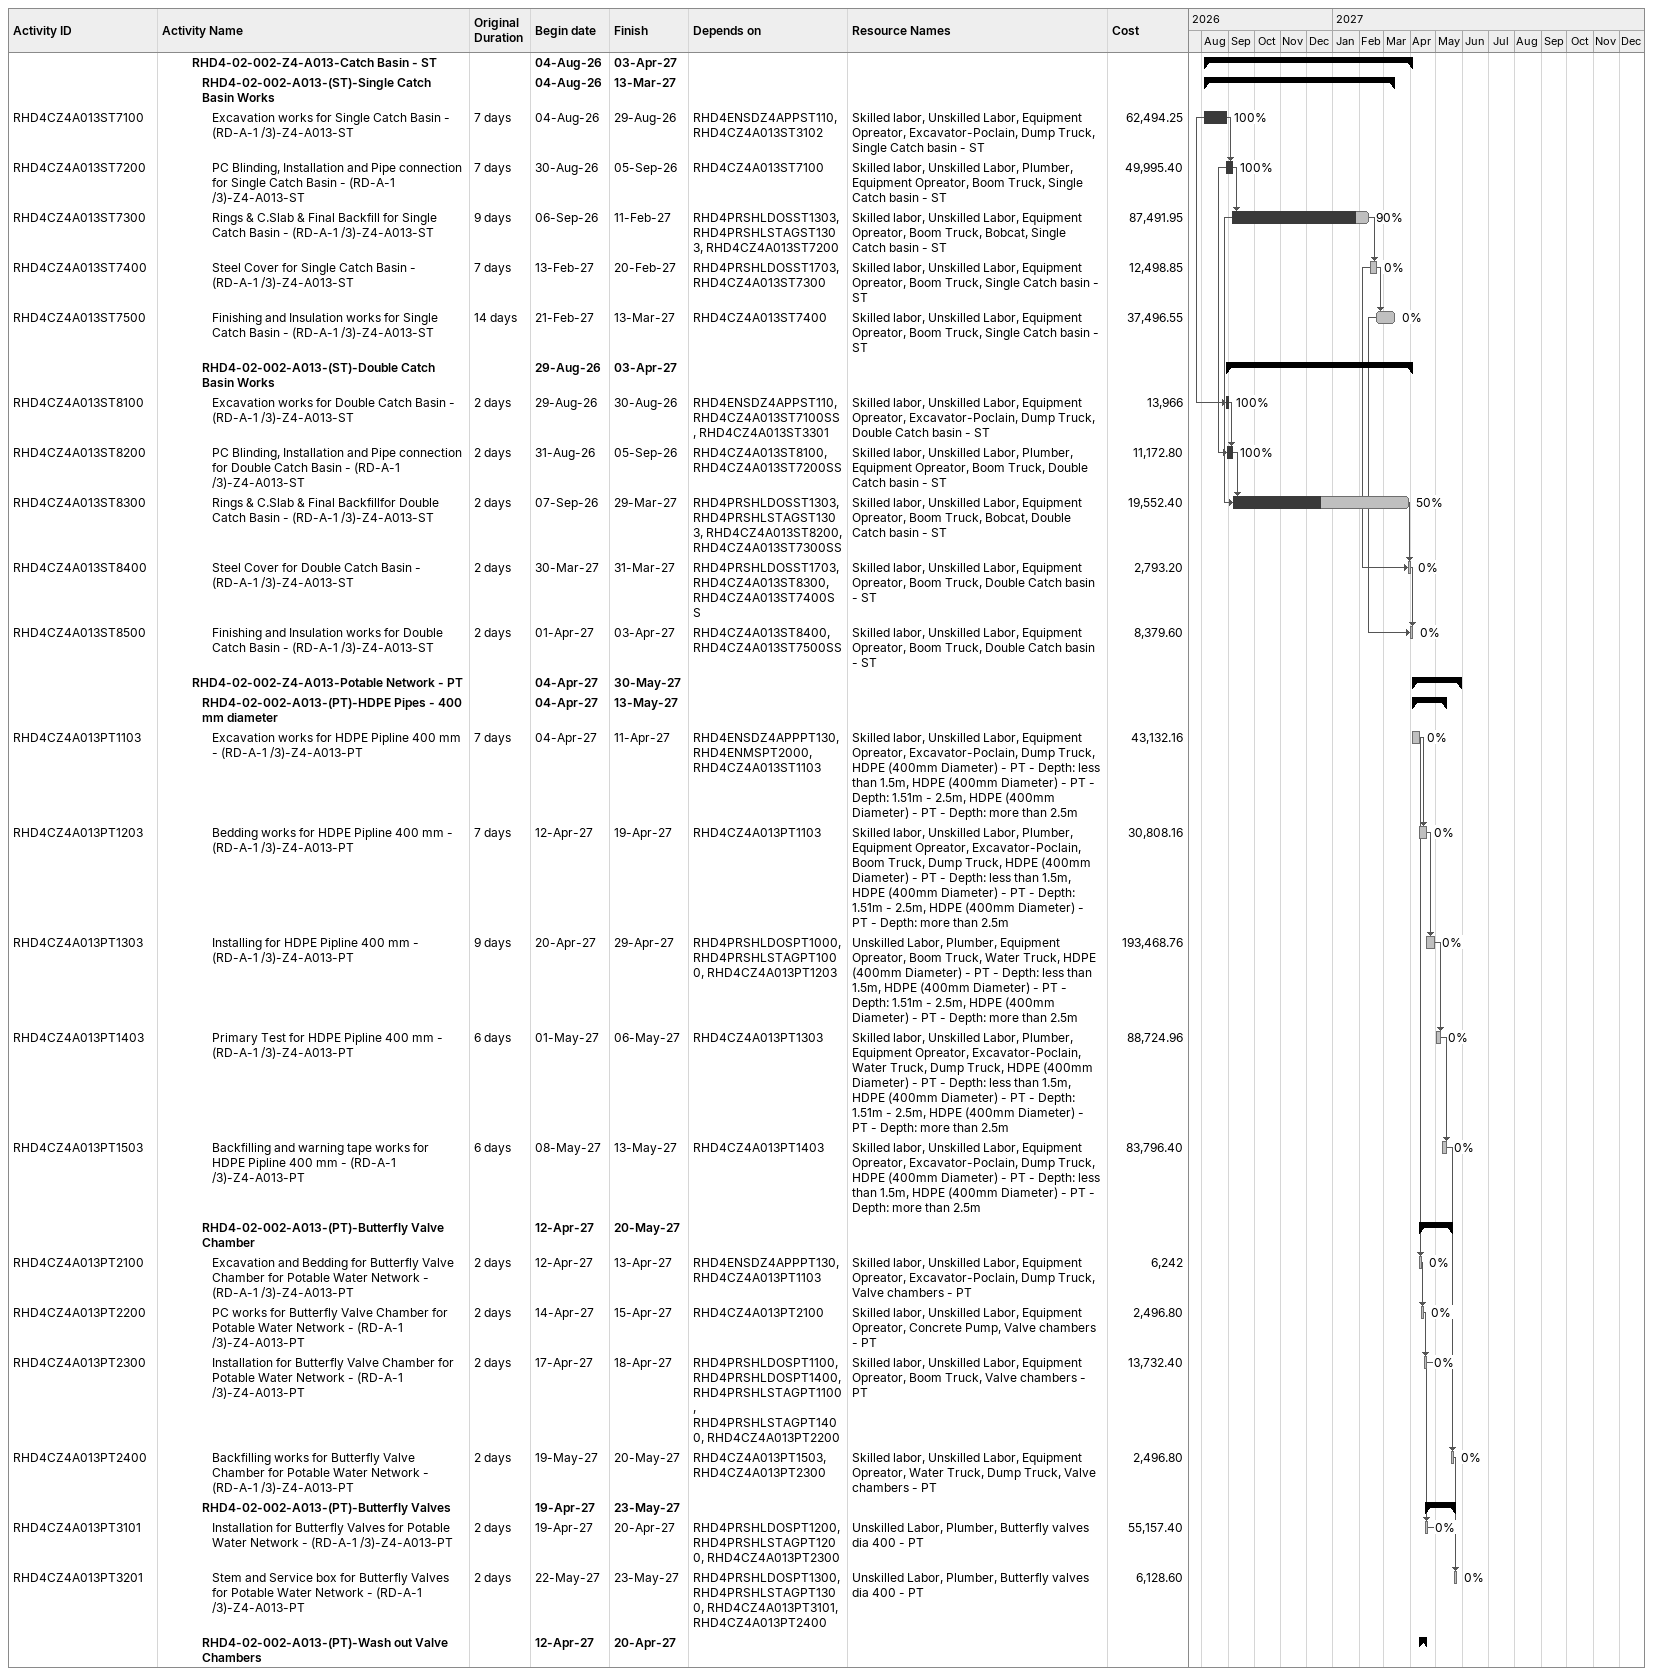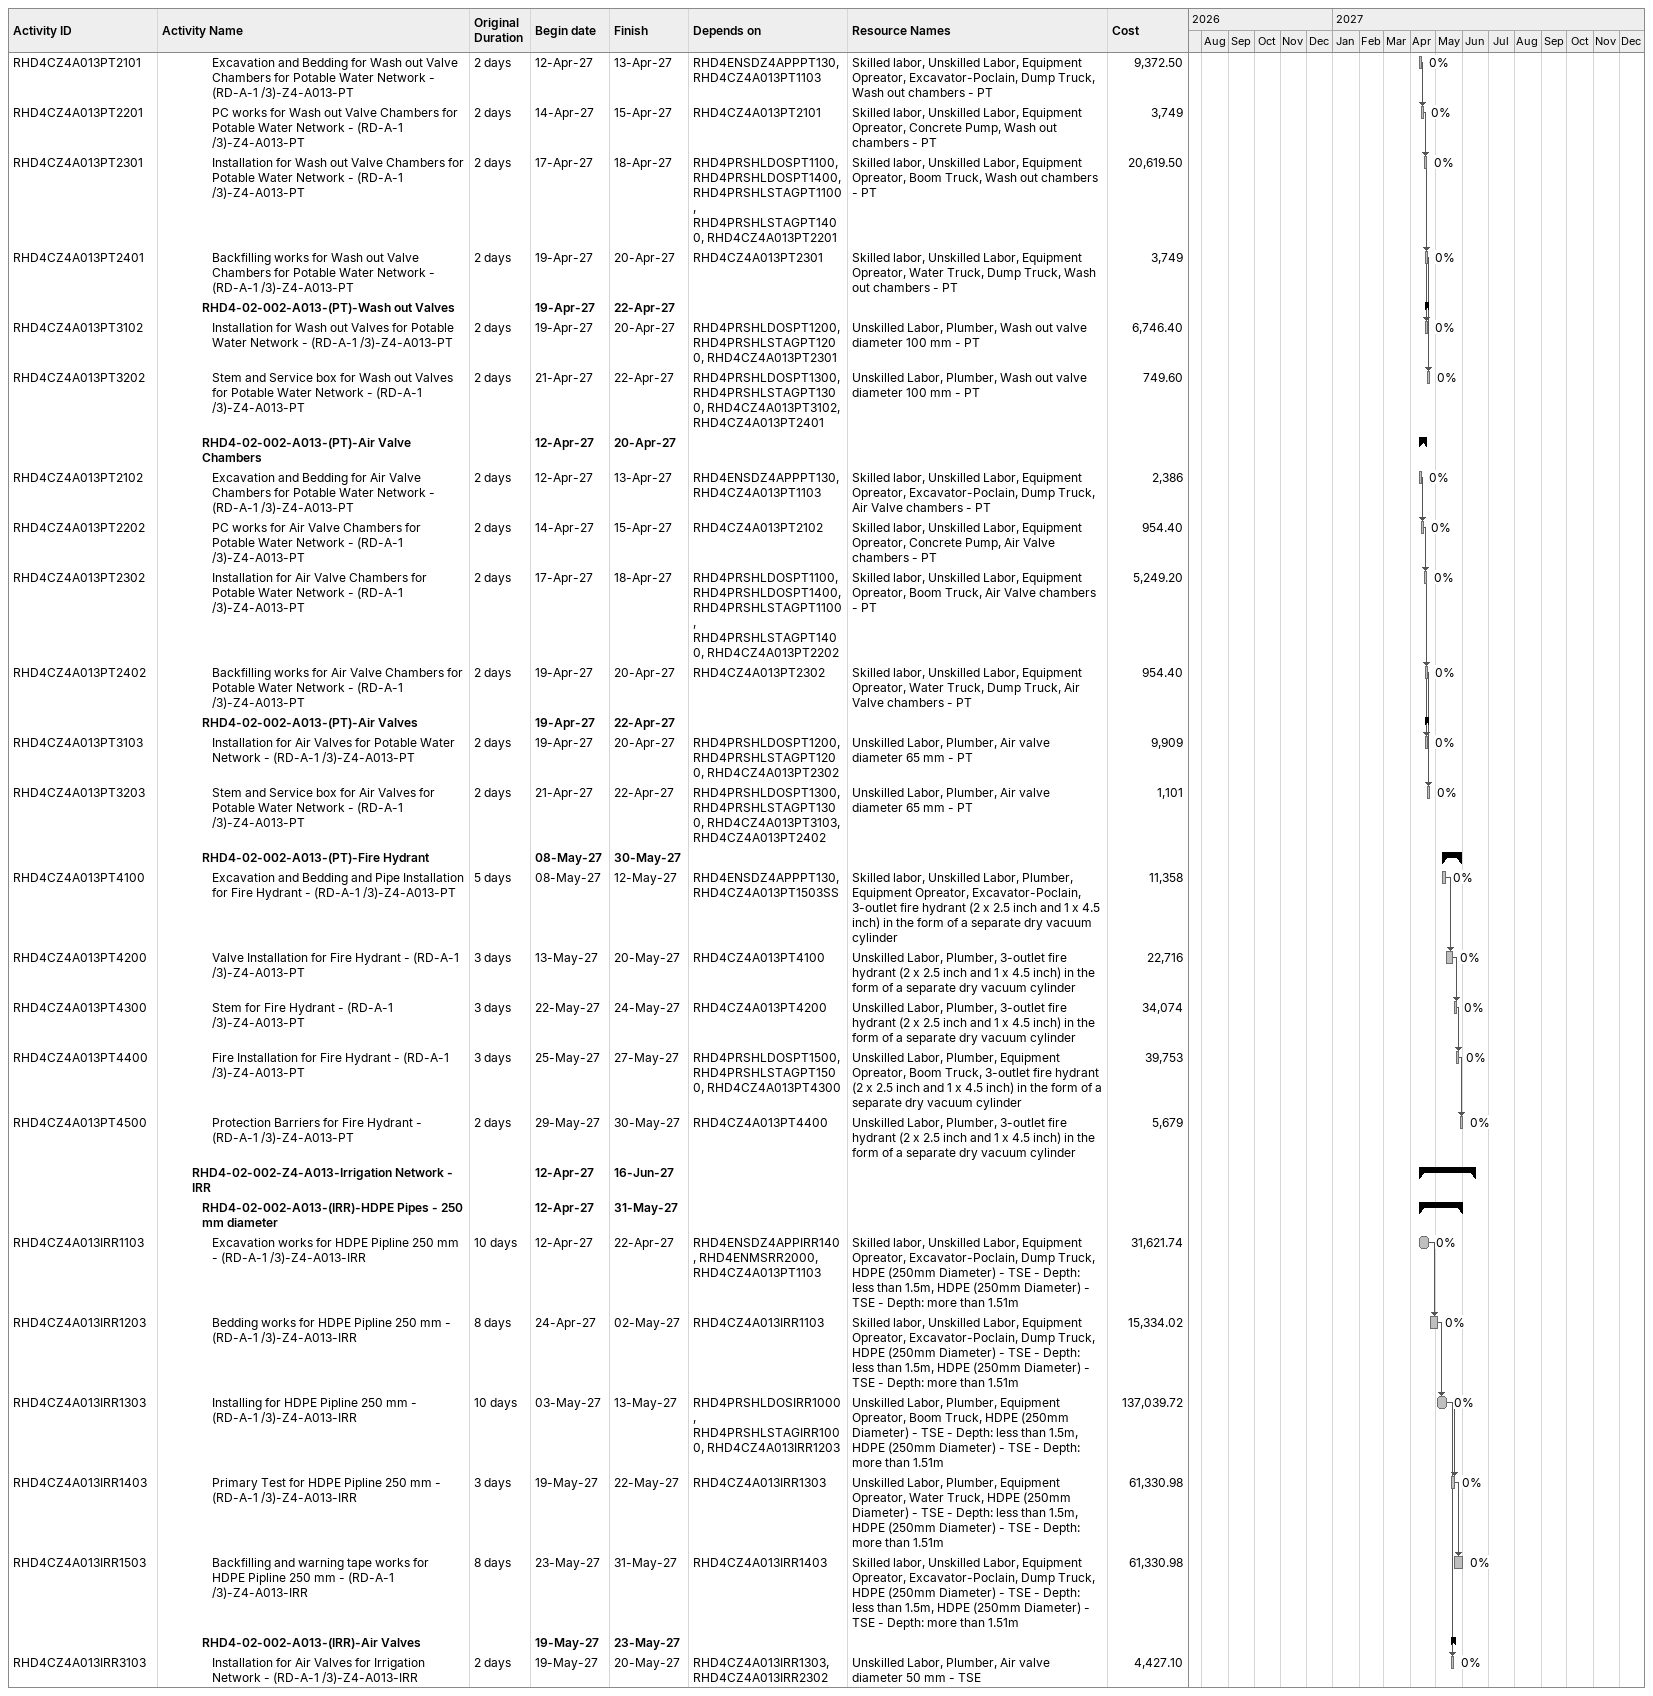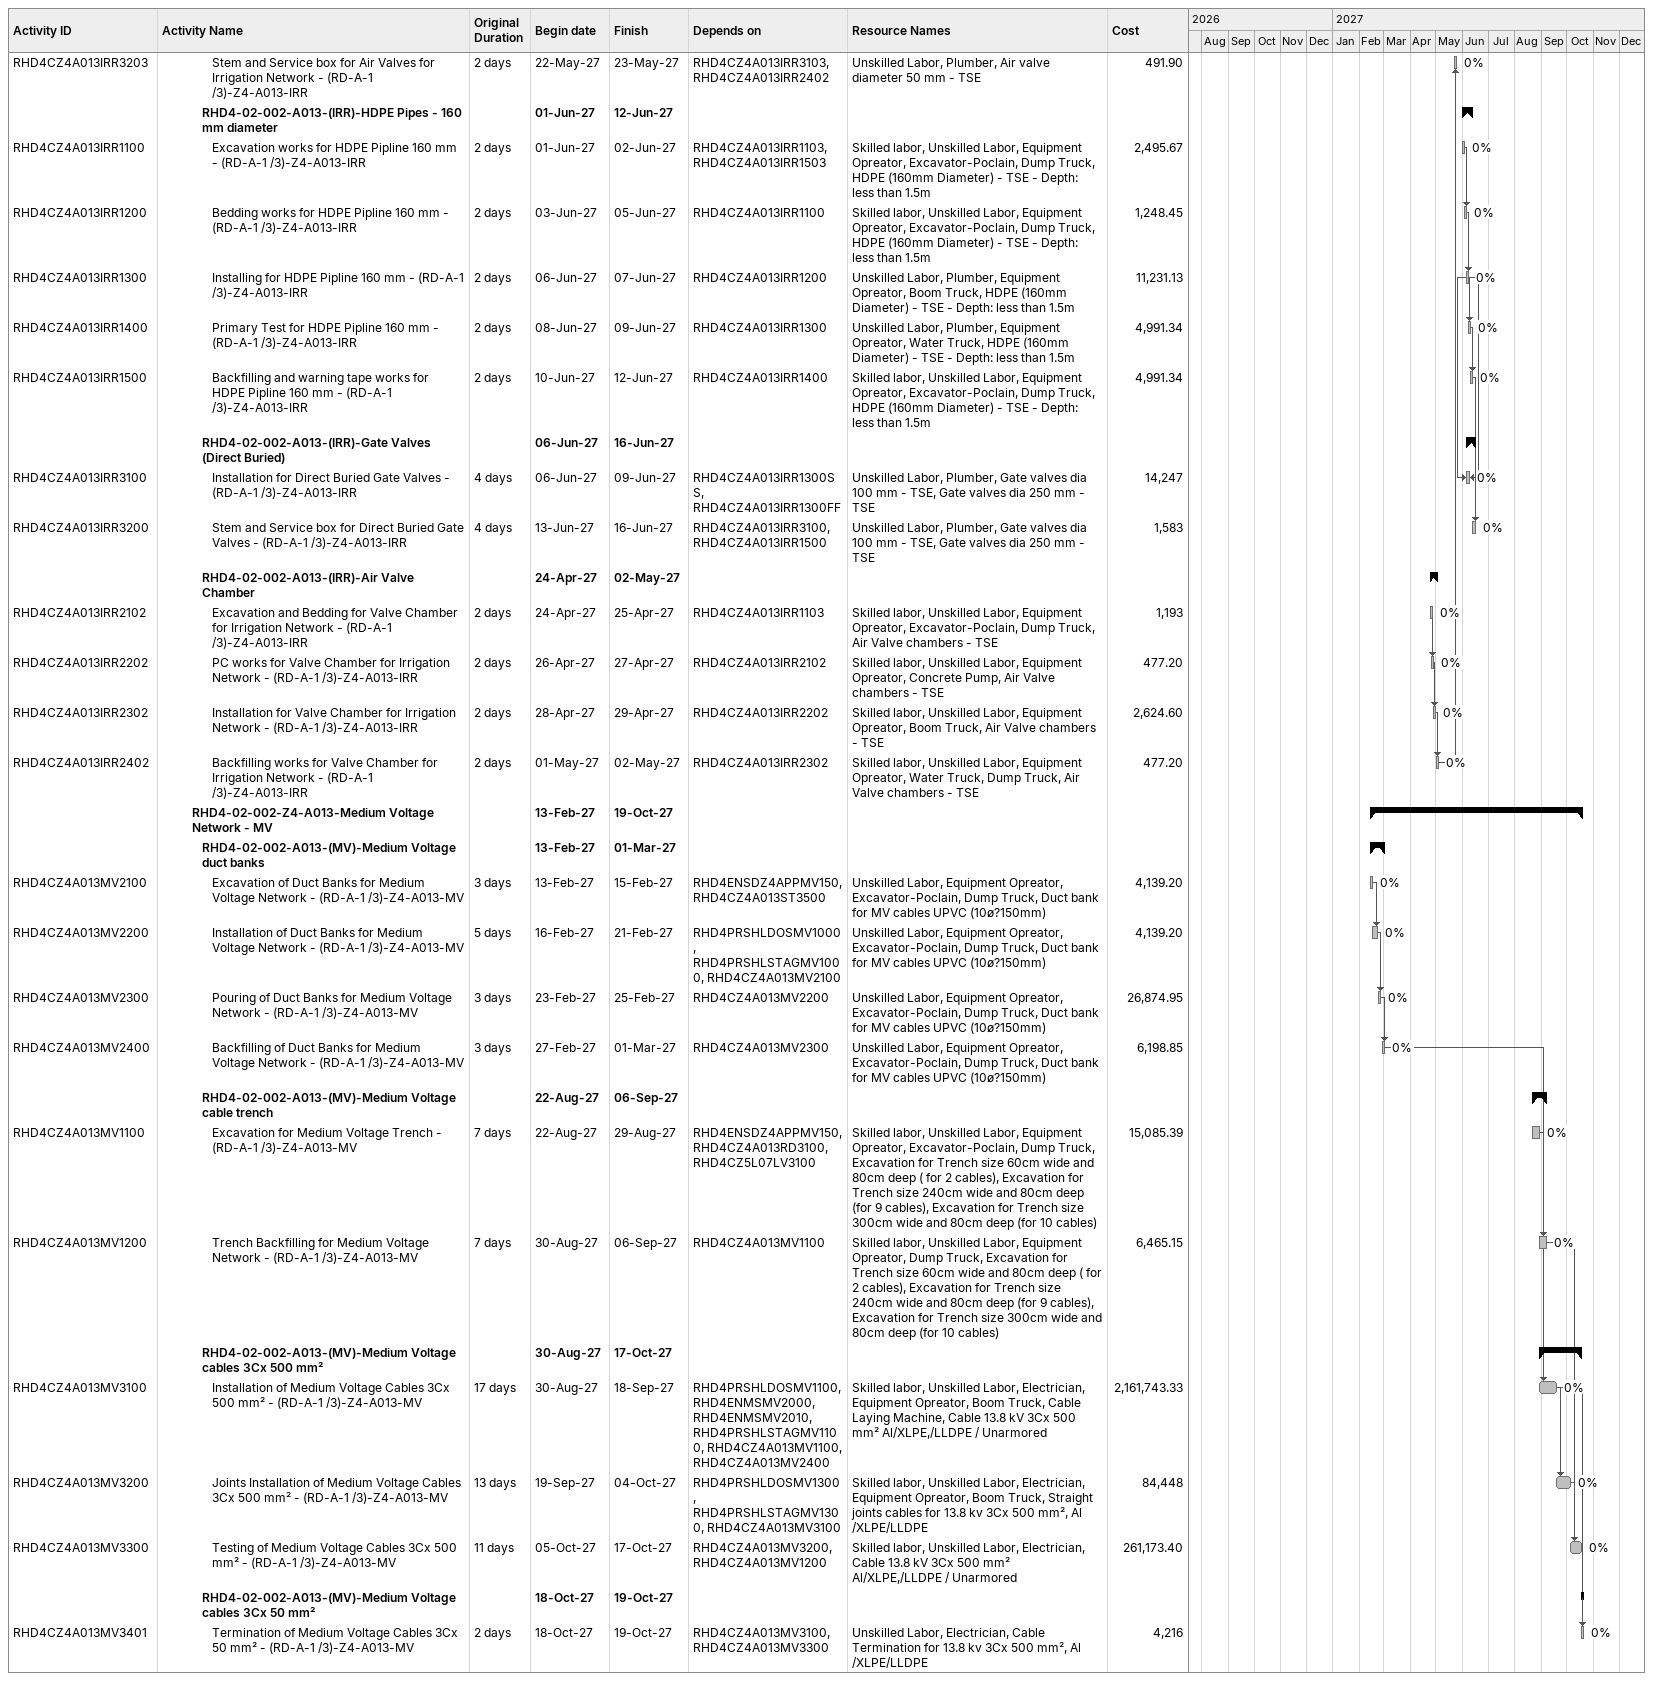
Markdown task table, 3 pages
| ID | Level | Task | Original duration | Start | Finish | Predecessors | Resources | % complete | Cost |
|---|---|---|---|---|---|---|---|---|---|
|  | 4 | **RHD4-02-002-Z4-A013-Catch Basin - ST** |  | 2026-08-04 | 2027-04-03 |  |  |  |  |
|  | 5 | **RHD4-02-002-A013-(ST)-Single Catch Basin Works** |  | 2026-08-04 | 2027-03-13 |  |  |  |  |
| RHD4CZ4A013ST7100 | 6 | Excavation works for Single Catch Basin - (RD-A-1 /3)-Z4-A013-ST | 7d | 2026-08-04 | 2026-08-29 | RHD4ENSDZ4APPST110, RHD4CZ4A013ST3102 | Skilled labor, Unskilled Labor, Equipment Opreator, Excavator-Poclain, Dump Truck, Single Catch basin - ST | 100 | 62494.25 |
| RHD4CZ4A013ST7200 | 6 | PC Blinding, Installation and Pipe connection for Single Catch Basin - (RD-A-1 /3)-Z4-A013-ST | 7d | 2026-08-30 | 2026-09-05 | RHD4CZ4A013ST7100 | Skilled labor, Unskilled Labor, Plumber, Equipment Opreator, Boom Truck, Single Catch basin - ST | 100 | 49995.40 |
| RHD4CZ4A013ST7300 | 6 | Rings & C.Slab & Final Backfill for Single Catch Basin - (RD-A-1 /3)-Z4-A013-ST | 9d | 2026-09-06 | 2027-02-11 | RHD4PRSHLDOSST1303, RHD4PRSHLSTAGST1303, RHD4CZ4A013ST7200 | Skilled labor, Unskilled Labor, Equipment Opreator, Boom Truck, Bobcat, Single Catch basin - ST | 90 | 87491.95 |
| RHD4CZ4A013ST7400 | 6 | Steel Cover for Single Catch Basin - (RD-A-1 /3)-Z4-A013-ST | 7d | 2027-02-13 | 2027-02-20 | RHD4PRSHLDOSST1703, RHD4CZ4A013ST7300 | Skilled labor, Unskilled Labor, Equipment Opreator, Boom Truck, Single Catch basin - ST | 0 | 12498.85 |
| RHD4CZ4A013ST7500 | 6 | Finishing and Insulation works for Single Catch Basin - (RD-A-1 /3)-Z4-A013-ST | 14d | 2027-02-21 | 2027-03-13 | RHD4CZ4A013ST7400 | Skilled labor, Unskilled Labor, Equipment Opreator, Boom Truck, Single Catch basin - ST | 0 | 37496.55 |
|  | 5 | **RHD4-02-002-A013-(ST)-Double Catch Basin Works** |  | 2026-08-29 | 2027-04-03 |  |  |  |  |
| RHD4CZ4A013ST8100 | 6 | Excavation works for Double Catch Basin - (RD-A-1 /3)-Z4-A013-ST | 2d | 2026-08-29 | 2026-08-30 | RHD4ENSDZ4APPST110, RHD4CZ4A013ST7100SS, RHD4CZ4A013ST3301 | Skilled labor, Unskilled Labor, Equipment Opreator, Excavator-Poclain, Dump Truck, Double Catch basin - ST | 100 | 13966 |
| RHD4CZ4A013ST8200 | 6 | PC Blinding, Installation and Pipe connection for Double Catch Basin - (RD-A-1 /3)-Z4-A013-ST | 2d | 2026-08-31 | 2026-09-05 | RHD4CZ4A013ST8100, RHD4CZ4A013ST7200SS | Skilled labor, Unskilled Labor, Plumber, Equipment Opreator, Boom Truck, Double Catch basin - ST | 100 | 11172.80 |
| RHD4CZ4A013ST8300 | 6 | Rings & C.Slab & Final Backfillfor Double Catch Basin - (RD-A-1 /3)-Z4-A013-ST | 2d | 2026-09-07 | 2027-03-29 | RHD4PRSHLDOSST1303, RHD4PRSHLSTAGST1303, RHD4CZ4A013ST8200, RHD4CZ4A013ST7300SS | Skilled labor, Unskilled Labor, Equipment Opreator, Boom Truck, Bobcat, Double Catch basin - ST | 50 | 19552.40 |
| RHD4CZ4A013ST8400 | 6 | Steel Cover for Double Catch Basin - (RD-A-1 /3)-Z4-A013-ST | 2d | 2027-03-30 | 2027-03-31 | RHD4PRSHLDOSST1703, RHD4CZ4A013ST8300, RHD4CZ4A013ST7400SS | Skilled labor, Unskilled Labor, Equipment Opreator, Boom Truck, Double Catch basin - ST | 0 | 2793.20 |
| RHD4CZ4A013ST8500 | 6 | Finishing and Insulation works for Double Catch Basin - (RD-A-1 /3)-Z4-A013-ST | 2d | 2027-04-01 | 2027-04-03 | RHD4CZ4A013ST8400, RHD4CZ4A013ST7500SS | Skilled labor, Unskilled Labor, Equipment Opreator, Boom Truck, Double Catch basin - ST | 0 | 8379.60 |
|  | 4 | **RHD4-02-002-Z4-A013-Potable Network - PT** |  | 2027-04-04 | 2027-05-30 |  |  |  |  |
|  | 5 | **RHD4-02-002-A013-(PT)-HDPE Pipes - 400 mm diameter** |  | 2027-04-04 | 2027-05-13 |  |  |  |  |
| RHD4CZ4A013PT1103 | 6 | Excavation works for HDPE Pipline 400 mm - (RD-A-1 /3)-Z4-A013-PT | 7d | 2027-04-04 | 2027-04-11 | RHD4ENSDZ4APPPT130, RHD4ENMSPT2000, RHD4CZ4A013ST1103 | Skilled labor, Unskilled Labor, Equipment Opreator, Excavator-Poclain, Dump Truck, HDPE (400mm Diameter) - PT - Depth: less than 1.5m, HDPE (400mm Diameter) - PT - Depth: 1.51m - 2.5m, HDPE (400mm Diameter) - PT - Depth: more than 2.5m | 0 | 43132.16 |
| RHD4CZ4A013PT1203 | 6 | Bedding works for HDPE Pipline 400 mm - (RD-A-1 /3)-Z4-A013-PT | 7d | 2027-04-12 | 2027-04-19 | RHD4CZ4A013PT1103 | Skilled labor, Unskilled Labor, Plumber, Equipment Opreator, Excavator-Poclain, Boom Truck, Dump Truck, HDPE (400mm Diameter) - PT - Depth: less than 1.5m, HDPE (400mm Diameter) - PT - Depth: 1.51m - 2.5m, HDPE (400mm Diameter) - PT - Depth: more than 2.5m | 0 | 30808.16 |
| RHD4CZ4A013PT1303 | 6 | Installing for HDPE Pipline 400 mm - (RD-A-1 /3)-Z4-A013-PT | 9d | 2027-04-20 | 2027-04-29 | RHD4PRSHLDOSPT1000, RHD4PRSHLSTAGPT1000, RHD4CZ4A013PT1203 | Unskilled Labor, Plumber, Equipment Opreator, Boom Truck, Water Truck, HDPE (400mm Diameter) - PT - Depth: less than 1.5m, HDPE (400mm Diameter) - PT - Depth: 1.51m - 2.5m, HDPE (400mm Diameter) - PT - Depth: more than 2.5m | 0 | 193468.76 |
| RHD4CZ4A013PT1403 | 6 | Primary Test for HDPE Pipline 400 mm - (RD-A-1 /3)-Z4-A013-PT | 6d | 2027-05-01 | 2027-05-06 | RHD4CZ4A013PT1303 | Skilled labor, Unskilled Labor, Plumber, Equipment Opreator, Excavator-Poclain, Water Truck, Dump Truck, HDPE (400mm Diameter) - PT - Depth: less than 1.5m, HDPE (400mm Diameter) - PT - Depth: 1.51m - 2.5m, HDPE (400mm Diameter) - PT - Depth: more than 2.5m | 0 | 88724.96 |
| RHD4CZ4A013PT1503 | 6 | Backfilling and warning tape works for HDPE Pipline 400 mm - (RD-A-1 /3)-Z4-A013-PT | 6d | 2027-05-08 | 2027-05-13 | RHD4CZ4A013PT1403 | Skilled labor, Unskilled Labor, Equipment Opreator, Excavator-Poclain, Dump Truck, HDPE (400mm Diameter) - PT - Depth: less than 1.5m, HDPE (400mm Diameter) - PT - Depth: more than 2.5m | 0 | 83796.40 |
|  | 5 | **RHD4-02-002-A013-(PT)-Butterfly Valve Chamber** |  | 2027-04-12 | 2027-05-20 |  |  |  |  |
| RHD4CZ4A013PT2100 | 6 | Excavation and Bedding for Butterfly Valve Chamber for Potable Water Network - (RD-A-1 /3)-Z4-A013-PT | 2d | 2027-04-12 | 2027-04-13 | RHD4ENSDZ4APPPT130, RHD4CZ4A013PT1103 | Skilled labor, Unskilled Labor, Equipment Opreator, Excavator-Poclain, Dump Truck, Valve chambers - PT | 0 | 6242 |
| RHD4CZ4A013PT2200 | 6 | PC works for Butterfly Valve Chamber for Potable Water Network - (RD-A-1 /3)-Z4-A013-PT | 2d | 2027-04-14 | 2027-04-15 | RHD4CZ4A013PT2100 | Skilled labor, Unskilled Labor, Equipment Opreator, Concrete Pump, Valve chambers - PT | 0 | 2496.80 |
| RHD4CZ4A013PT2300 | 6 | Installation for Butterfly Valve Chamber for Potable Water Network - (RD-A-1 /3)-Z4-A013-PT | 2d | 2027-04-17 | 2027-04-18 | RHD4PRSHLDOSPT1100, RHD4PRSHLDOSPT1400, RHD4PRSHLSTAGPT1100, RHD4PRSHLSTAGPT1400, RHD4CZ4A013PT2200 | Skilled labor, Unskilled Labor, Equipment Opreator, Boom Truck, Valve chambers - PT | 0 | 13732.40 |
| RHD4CZ4A013PT2400 | 6 | Backfilling works for Butterfly Valve Chamber for Potable Water Network - (RD-A-1 /3)-Z4-A013-PT | 2d | 2027-05-19 | 2027-05-20 | RHD4CZ4A013PT1503, RHD4CZ4A013PT2300 | Skilled labor, Unskilled Labor, Equipment Opreator, Water Truck, Dump Truck, Valve chambers - PT | 0 | 2496.80 |
|  | 5 | **RHD4-02-002-A013-(PT)-Butterfly Valves** |  | 2027-04-19 | 2027-05-23 |  |  |  |  |
| RHD4CZ4A013PT3101 | 6 | Installation for Butterfly Valves for Potable Water Network - (RD-A-1 /3)-Z4-A013-PT | 2d | 2027-04-19 | 2027-04-20 | RHD4PRSHLDOSPT1200, RHD4PRSHLSTAGPT1200, RHD4CZ4A013PT2300 | Unskilled Labor, Plumber, Butterfly valves dia 400 - PT | 0 | 55157.40 |
| RHD4CZ4A013PT3201 | 6 | Stem and Service box for Butterfly Valves for Potable Water Network - (RD-A-1 /3)-Z4-A013-PT | 2d | 2027-05-22 | 2027-05-23 | RHD4PRSHLDOSPT1300, RHD4PRSHLSTAGPT1300, RHD4CZ4A013PT3101, RHD4CZ4A013PT2400 | Unskilled Labor, Plumber, Butterfly valves dia 400 - PT | 0 | 6128.60 |
|  | 5 | **RHD4-02-002-A013-(PT)-Wash out Valve Chambers** |  | 2027-04-12 | 2027-04-20 |  |  |  |  |
| RHD4CZ4A013PT2101 | 6 | Excavation and Bedding for Wash out Valve Chambers for Potable Water Network - (RD-A-1 /3)-Z4-A013-PT | 2d | 2027-04-12 | 2027-04-13 | RHD4ENSDZ4APPPT130, RHD4CZ4A013PT1103 | Skilled labor, Unskilled Labor, Equipment Opreator, Excavator-Poclain, Dump Truck, Wash out chambers - PT | 0 | 9372.50 |
| RHD4CZ4A013PT2201 | 6 | PC works for Wash out Valve Chambers for Potable Water Network - (RD-A-1 /3)-Z4-A013-PT | 2d | 2027-04-14 | 2027-04-15 | RHD4CZ4A013PT2101 | Skilled labor, Unskilled Labor, Equipment Opreator, Concrete Pump, Wash out chambers - PT | 0 | 3749 |
| RHD4CZ4A013PT2301 | 6 | Installation for Wash out Valve Chambers for Potable Water Network - (RD-A-1 /3)-Z4-A013-PT | 2d | 2027-04-17 | 2027-04-18 | RHD4PRSHLDOSPT1100, RHD4PRSHLDOSPT1400, RHD4PRSHLSTAGPT1100, RHD4PRSHLSTAGPT1400, RHD4CZ4A013PT2201 | Skilled labor, Unskilled Labor, Equipment Opreator, Boom Truck, Wash out chambers - PT | 0 | 20619.50 |
| RHD4CZ4A013PT2401 | 6 | Backfilling works for Wash out Valve Chambers for Potable Water Network - (RD-A-1 /3)-Z4-A013-PT | 2d | 2027-04-19 | 2027-04-20 | RHD4CZ4A013PT2301 | Skilled labor, Unskilled Labor, Equipment Opreator, Water Truck, Dump Truck, Wash out chambers - PT | 0 | 3749 |
|  | 5 | **RHD4-02-002-A013-(PT)-Wash out Valves** |  | 2027-04-19 | 2027-04-22 |  |  |  |  |
| RHD4CZ4A013PT3102 | 6 | Installation for Wash out Valves for Potable Water Network - (RD-A-1 /3)-Z4-A013-PT | 2d | 2027-04-19 | 2027-04-20 | RHD4PRSHLDOSPT1200, RHD4PRSHLSTAGPT1200, RHD4CZ4A013PT2301 | Unskilled Labor, Plumber, Wash out valve diameter 100 mm - PT | 0 | 6746.40 |
| RHD4CZ4A013PT3202 | 6 | Stem and Service box for Wash out Valves for Potable Water Network - (RD-A-1 /3)-Z4-A013-PT | 2d | 2027-04-21 | 2027-04-22 | RHD4PRSHLDOSPT1300, RHD4PRSHLSTAGPT1300, RHD4CZ4A013PT3102, RHD4CZ4A013PT2401 | Unskilled Labor, Plumber, Wash out valve diameter 100 mm - PT | 0 | 749.60 |
|  | 5 | **RHD4-02-002-A013-(PT)-Air Valve Chambers** |  | 2027-04-12 | 2027-04-20 |  |  |  |  |
| RHD4CZ4A013PT2102 | 6 | Excavation and Bedding for Air Valve Chambers for Potable Water Network - (RD-A-1 /3)-Z4-A013-PT | 2d | 2027-04-12 | 2027-04-13 | RHD4ENSDZ4APPPT130, RHD4CZ4A013PT1103 | Skilled labor, Unskilled Labor, Equipment Opreator, Excavator-Poclain, Dump Truck, Air Valve chambers - PT | 0 | 2386 |
| RHD4CZ4A013PT2202 | 6 | PC works for Air Valve Chambers for Potable Water Network - (RD-A-1 /3)-Z4-A013-PT | 2d | 2027-04-14 | 2027-04-15 | RHD4CZ4A013PT2102 | Skilled labor, Unskilled Labor, Equipment Opreator, Concrete Pump, Air Valve chambers - PT | 0 | 954.40 |
| RHD4CZ4A013PT2302 | 6 | Installation for Air Valve Chambers for Potable Water Network - (RD-A-1 /3)-Z4-A013-PT | 2d | 2027-04-17 | 2027-04-18 | RHD4PRSHLDOSPT1100, RHD4PRSHLDOSPT1400, RHD4PRSHLSTAGPT1100, RHD4PRSHLSTAGPT1400, RHD4CZ4A013PT2202 | Skilled labor, Unskilled Labor, Equipment Opreator, Boom Truck, Air Valve chambers - PT | 0 | 5249.20 |
| RHD4CZ4A013PT2402 | 6 | Backfilling works for Air Valve Chambers for Potable Water Network - (RD-A-1 /3)-Z4-A013-PT | 2d | 2027-04-19 | 2027-04-20 | RHD4CZ4A013PT2302 | Skilled labor, Unskilled Labor, Equipment Opreator, Water Truck, Dump Truck, Air Valve chambers - PT | 0 | 954.40 |
|  | 5 | **RHD4-02-002-A013-(PT)-Air Valves** |  | 2027-04-19 | 2027-04-22 |  |  |  |  |
| RHD4CZ4A013PT3103 | 6 | Installation for Air Valves for Potable Water Network - (RD-A-1 /3)-Z4-A013-PT | 2d | 2027-04-19 | 2027-04-20 | RHD4PRSHLDOSPT1200, RHD4PRSHLSTAGPT1200, RHD4CZ4A013PT2302 | Unskilled Labor, Plumber, Air valve diameter 65 mm - PT | 0 | 9909 |
| RHD4CZ4A013PT3203 | 6 | Stem and Service box for Air Valves for Potable Water Network - (RD-A-1 /3)-Z4-A013-PT | 2d | 2027-04-21 | 2027-04-22 | RHD4PRSHLDOSPT1300, RHD4PRSHLSTAGPT1300, RHD4CZ4A013PT3103, RHD4CZ4A013PT2402 | Unskilled Labor, Plumber, Air valve diameter 65 mm - PT | 0 | 1101 |
|  | 5 | **RHD4-02-002-A013-(PT)-Fire Hydrant** |  | 2027-05-08 | 2027-05-30 |  |  |  |  |
| RHD4CZ4A013PT4100 | 6 | Excavation and Bedding and Pipe Installation for Fire Hydrant - (RD-A-1 /3)-Z4-A013-PT | 5d | 2027-05-08 | 2027-05-12 | RHD4ENSDZ4APPPT130, RHD4CZ4A013PT1503SS | Skilled labor, Unskilled Labor, Plumber, Equipment Opreator, Excavator-Poclain, 3-outlet fire hydrant (2 x 2.5 inch and 1 x 4.5 inch) in the form of a separate dry vacuum cylinder | 0 | 11358 |
| RHD4CZ4A013PT4200 | 6 | Valve Installation for Fire Hydrant - (RD-A-1 /3)-Z4-A013-PT | 3d | 2027-05-13 | 2027-05-20 | RHD4CZ4A013PT4100 | Unskilled Labor, Plumber, 3-outlet fire hydrant (2 x 2.5 inch and 1 x 4.5 inch) in the form of a separate dry vacuum cylinder | 0 | 22716 |
| RHD4CZ4A013PT4300 | 6 | Stem for Fire Hydrant - (RD-A-1 /3)-Z4-A013-PT | 3d | 2027-05-22 | 2027-05-24 | RHD4CZ4A013PT4200 | Unskilled Labor, Plumber, 3-outlet fire hydrant (2 x 2.5 inch and 1 x 4.5 inch) in the form of a separate dry vacuum cylinder | 0 | 34074 |
| RHD4CZ4A013PT4400 | 6 | Fire Installation for Fire Hydrant - (RD-A-1 /3)-Z4-A013-PT | 3d | 2027-05-25 | 2027-05-27 | RHD4PRSHLDOSPT1500, RHD4PRSHLSTAGPT1500, RHD4CZ4A013PT4300 | Unskilled Labor, Plumber, Equipment Opreator, Boom Truck, 3-outlet fire hydrant (2 x 2.5 inch and 1 x 4.5 inch) in the form of a separate dry vacuum cylinder | 0 | 39753 |
| RHD4CZ4A013PT4500 | 6 | Protection Barriers for Fire Hydrant - (RD-A-1 /3)-Z4-A013-PT | 2d | 2027-05-29 | 2027-05-30 | RHD4CZ4A013PT4400 | Unskilled Labor, Plumber, 3-outlet fire hydrant (2 x 2.5 inch and 1 x 4.5 inch) in the form of a separate dry vacuum cylinder | 0 | 5679 |
|  | 4 | **RHD4-02-002-Z4-A013-Irrigation Network - IRR** |  | 2027-04-12 | 2027-06-16 |  |  |  |  |
|  | 5 | **RHD4-02-002-A013-(IRR)-HDPE Pipes - 250 mm diameter** |  | 2027-04-12 | 2027-05-31 |  |  |  |  |
| RHD4CZ4A013IRR1103 | 6 | Excavation works for HDPE Pipline 250 mm - (RD-A-1 /3)-Z4-A013-IRR | 10d | 2027-04-12 | 2027-04-22 | RHD4ENSDZ4APPIRR140, RHD4ENMSRR2000, RHD4CZ4A013PT1103 | Skilled labor, Unskilled Labor, Equipment Opreator, Excavator-Poclain, Dump Truck, HDPE (250mm Diameter) - TSE - Depth: less than 1.5m, HDPE (250mm Diameter) - TSE - Depth: more than 1.51m | 0 | 31621.74 |
| RHD4CZ4A013IRR1203 | 6 | Bedding works for HDPE Pipline 250 mm - (RD-A-1 /3)-Z4-A013-IRR | 8d | 2027-04-24 | 2027-05-02 | RHD4CZ4A013IRR1103 | Skilled labor, Unskilled Labor, Equipment Opreator, Excavator-Poclain, Dump Truck, HDPE (250mm Diameter) - TSE - Depth: less than 1.5m, HDPE (250mm Diameter) - TSE - Depth: more than 1.51m | 0 | 15334.02 |
| RHD4CZ4A013IRR1303 | 6 | Installing for HDPE Pipline 250 mm - (RD-A-1 /3)-Z4-A013-IRR | 10d | 2027-05-03 | 2027-05-13 | RHD4PRSHLDOSIRR1000, RHD4PRSHLSTAGIRR1000, RHD4CZ4A013IRR1203 | Unskilled Labor, Plumber, Equipment Opreator, Boom Truck, HDPE (250mm Diameter) - TSE - Depth: less than 1.5m, HDPE (250mm Diameter) - TSE - Depth: more than 1.51m | 0 | 137039.72 |
| RHD4CZ4A013IRR1403 | 6 | Primary Test for HDPE Pipline 250 mm - (RD-A-1 /3)-Z4-A013-IRR | 3d | 2027-05-19 | 2027-05-22 | RHD4CZ4A013IRR1303 | Unskilled Labor, Plumber, Equipment Opreator, Water Truck, HDPE (250mm Diameter) - TSE - Depth: less than 1.5m, HDPE (250mm Diameter) - TSE - Depth: more than 1.51m | 0 | 61330.98 |
| RHD4CZ4A013IRR1503 | 6 | Backfilling and warning tape works for HDPE Pipline 250 mm - (RD-A-1 /3)-Z4-A013-IRR | 8d | 2027-05-23 | 2027-05-31 | RHD4CZ4A013IRR1403 | Skilled labor, Unskilled Labor, Equipment Opreator, Excavator-Poclain, Dump Truck, HDPE (250mm Diameter) - TSE - Depth: less than 1.5m, HDPE (250mm Diameter) - TSE - Depth: more than 1.51m | 0 | 61330.98 |
|  | 5 | **RHD4-02-002-A013-(IRR)-Air Valves** |  | 2027-05-19 | 2027-05-23 |  |  |  |  |
| RHD4CZ4A013IRR3103 | 6 | Installation for Air Valves for Irrigation Network - (RD-A-1 /3)-Z4-A013-IRR | 2d | 2027-05-19 | 2027-05-20 | RHD4CZ4A013IRR1303, RHD4CZ4A013IRR2302 | Unskilled Labor, Plumber, Air valve diameter 50 mm - TSE | 0 | 4427.10 |
| RHD4CZ4A013IRR3203 | 6 | Stem and Service box for Air Valves for Irrigation Network - (RD-A-1 /3)-Z4-A013-IRR | 2d | 2027-05-22 | 2027-05-23 | RHD4CZ4A013IRR3103, RHD4CZ4A013IRR2402 | Unskilled Labor, Plumber, Air valve diameter 50 mm - TSE | 0 | 491.90 |
|  | 5 | **RHD4-02-002-A013-(IRR)-HDPE Pipes - 160 mm diameter** |  | 2027-06-01 | 2027-06-12 |  |  |  |  |
| RHD4CZ4A013IRR1100 | 6 | Excavation works for HDPE Pipline 160 mm - (RD-A-1 /3)-Z4-A013-IRR | 2d | 2027-06-01 | 2027-06-02 | RHD4CZ4A013IRR1103, RHD4CZ4A013IRR1503 | Skilled labor, Unskilled Labor, Equipment Opreator, Excavator-Poclain, Dump Truck, HDPE (160mm Diameter) - TSE - Depth: less than 1.5m | 0 | 2495.67 |
| RHD4CZ4A013IRR1200 | 6 | Bedding works for HDPE Pipline 160 mm - (RD-A-1 /3)-Z4-A013-IRR | 2d | 2027-06-03 | 2027-06-05 | RHD4CZ4A013IRR1100 | Skilled labor, Unskilled Labor, Equipment Opreator, Excavator-Poclain, Dump Truck, HDPE (160mm Diameter) - TSE - Depth: less than 1.5m | 0 | 1248.45 |
| RHD4CZ4A013IRR1300 | 6 | Installing for HDPE Pipline 160 mm - (RD-A-1 /3)-Z4-A013-IRR | 2d | 2027-06-06 | 2027-06-07 | RHD4CZ4A013IRR1200 | Unskilled Labor, Plumber, Equipment Opreator, Boom Truck, HDPE (160mm Diameter) - TSE - Depth: less than 1.5m | 0 | 11231.13 |
| RHD4CZ4A013IRR1400 | 6 | Primary Test for HDPE Pipline 160 mm - (RD-A-1 /3)-Z4-A013-IRR | 2d | 2027-06-08 | 2027-06-09 | RHD4CZ4A013IRR1300 | Unskilled Labor, Plumber, Equipment Opreator, Water Truck, HDPE (160mm Diameter) - TSE - Depth: less than 1.5m | 0 | 4991.34 |
| RHD4CZ4A013IRR1500 | 6 | Backfilling and warning tape works for HDPE Pipline 160 mm - (RD-A-1 /3)-Z4-A013-IRR | 2d | 2027-06-10 | 2027-06-12 | RHD4CZ4A013IRR1400 | Skilled labor, Unskilled Labor, Equipment Opreator, Excavator-Poclain, Dump Truck, HDPE (160mm Diameter) - TSE - Depth: less than 1.5m | 0 | 4991.34 |
|  | 5 | **RHD4-02-002-A013-(IRR)-Gate Valves (Direct Buried)** |  | 2027-06-06 | 2027-06-16 |  |  |  |  |
| RHD4CZ4A013IRR3100 | 6 | Installation for Direct Buried Gate Valves - (RD-A-1 /3)-Z4-A013-IRR | 4d | 2027-06-06 | 2027-06-09 | RHD4CZ4A013IRR1300SS, RHD4CZ4A013IRR1300FF | Unskilled Labor, Plumber, Gate valves dia 100 mm - TSE, Gate valves dia 250 mm - TSE | 0 | 14247 |
| RHD4CZ4A013IRR3200 | 6 | Stem and Service box for Direct Buried Gate Valves - (RD-A-1 /3)-Z4-A013-IRR | 4d | 2027-06-13 | 2027-06-16 | RHD4CZ4A013IRR3100, RHD4CZ4A013IRR1500 | Unskilled Labor, Plumber, Gate valves dia 100 mm - TSE, Gate valves dia 250 mm - TSE | 0 | 1583 |
|  | 5 | **RHD4-02-002-A013-(IRR)-Air Valve Chamber** |  | 2027-04-24 | 2027-05-02 |  |  |  |  |
| RHD4CZ4A013IRR2102 | 6 | Excavation and Bedding for Valve Chamber for Irrigation Network - (RD-A-1 /3)-Z4-A013-IRR | 2d | 2027-04-24 | 2027-04-25 | RHD4CZ4A013IRR1103 | Skilled labor, Unskilled Labor, Equipment Opreator, Excavator-Poclain, Dump Truck, Air Valve chambers - TSE | 0 | 1193 |
| RHD4CZ4A013IRR2202 | 6 | PC works for Valve Chamber for Irrigation Network - (RD-A-1 /3)-Z4-A013-IRR | 2d | 2027-04-26 | 2027-04-27 | RHD4CZ4A013IRR2102 | Skilled labor, Unskilled Labor, Equipment Opreator, Concrete Pump, Air Valve chambers - TSE | 0 | 477.20 |
| RHD4CZ4A013IRR2302 | 6 | Installation for Valve Chamber for Irrigation Network - (RD-A-1 /3)-Z4-A013-IRR | 2d | 2027-04-28 | 2027-04-29 | RHD4CZ4A013IRR2202 | Skilled labor, Unskilled Labor, Equipment Opreator, Boom Truck, Air Valve chambers - TSE | 0 | 2624.60 |
| RHD4CZ4A013IRR2402 | 6 | Backfilling works for Valve Chamber for Irrigation Network - (RD-A-1 /3)-Z4-A013-IRR | 2d | 2027-05-01 | 2027-05-02 | RHD4CZ4A013IRR2302 | Skilled labor, Unskilled Labor, Equipment Opreator, Water Truck, Dump Truck, Air Valve chambers - TSE | 0 | 477.20 |
|  | 4 | **RHD4-02-002-Z4-A013-Medium Voltage Network - MV** |  | 2027-02-13 | 2027-10-19 |  |  |  |  |
|  | 5 | **RHD4-02-002-A013-(MV)-Medium Voltage duct banks** |  | 2027-02-13 | 2027-03-01 |  |  |  |  |
| RHD4CZ4A013MV2100 | 6 | Excavation of Duct Banks for Medium Voltage Network - (RD-A-1 /3)-Z4-A013-MV | 3d | 2027-02-13 | 2027-02-15 | RHD4ENSDZ4APPMV150, RHD4CZ4A013ST3500 | Unskilled Labor, Equipment Opreator, Excavator-Poclain, Dump Truck, Duct bank for MV cables UPVC (10ø?150mm) | 0 | 4139.20 |
| RHD4CZ4A013MV2200 | 6 | Installation of Duct Banks for Medium Voltage Network - (RD-A-1 /3)-Z4-A013-MV | 5d | 2027-02-16 | 2027-02-21 | RHD4PRSHLDOSMV1000, RHD4PRSHLSTAGMV1000, RHD4CZ4A013MV2100 | Unskilled Labor, Equipment Opreator, Excavator-Poclain, Dump Truck, Duct bank for MV cables UPVC (10ø?150mm) | 0 | 4139.20 |
| RHD4CZ4A013MV2300 | 6 | Pouring of Duct Banks for Medium Voltage Network - (RD-A-1 /3)-Z4-A013-MV | 3d | 2027-02-23 | 2027-02-25 | RHD4CZ4A013MV2200 | Unskilled Labor, Equipment Opreator, Excavator-Poclain, Dump Truck, Duct bank for MV cables UPVC (10ø?150mm) | 0 | 26874.95 |
| RHD4CZ4A013MV2400 | 6 | Backfilling of Duct Banks for Medium Voltage Network - (RD-A-1 /3)-Z4-A013-MV | 3d | 2027-02-27 | 2027-03-01 | RHD4CZ4A013MV2300 | Unskilled Labor, Equipment Opreator, Excavator-Poclain, Dump Truck, Duct bank for MV cables UPVC (10ø?150mm) | 0 | 6198.85 |
|  | 5 | **RHD4-02-002-A013-(MV)-Medium Voltage cable trench** |  | 2027-08-22 | 2027-09-06 |  |  |  |  |
| RHD4CZ4A013MV1100 | 6 | Excavation for Medium Voltage Trench - (RD-A-1 /3)-Z4-A013-MV | 7d | 2027-08-22 | 2027-08-29 | RHD4ENSDZ4APPMV150, RHD4CZ4A013RD3100, RHD4CZ5L07LV3100 | Skilled labor, Unskilled Labor, Equipment Opreator, Excavator-Poclain, Dump Truck, Excavation for Trench size 60cm wide and 80cm deep ( for 2 cables), Excavation for Trench size 240cm wide and 80cm deep (for 9 cables), Excavation for Trench size 300cm wide and 80cm deep (for 10 cables) | 0 | 15085.39 |
| RHD4CZ4A013MV1200 | 6 | Trench Backfilling for Medium Voltage Network - (RD-A-1 /3)-Z4-A013-MV | 7d | 2027-08-30 | 2027-09-06 | RHD4CZ4A013MV1100 | Skilled labor, Unskilled Labor, Equipment Opreator, Dump Truck, Excavation for Trench size 60cm wide and 80cm deep ( for 2 cables), Excavation for Trench size 240cm wide and 80cm deep (for 9 cables), Excavation for Trench size 300cm wide and 80cm deep (for 10 cables) | 0 | 6465.15 |
|  | 5 | **RHD4-02-002-A013-(MV)-Medium Voltage cables 3Cx 500 mm²** |  | 2027-08-30 | 2027-10-17 |  |  |  |  |
| RHD4CZ4A013MV3100 | 6 | Installation of Medium Voltage Cables 3Cx 500 mm² - (RD-A-1 /3)-Z4-A013-MV | 17d | 2027-08-30 | 2027-09-18 | RHD4PRSHLDOSMV1100, RHD4ENMSMV2000, RHD4ENMSMV2010, RHD4PRSHLSTAGMV1100, RHD4CZ4A013MV1100, RHD4CZ4A013MV2400 | Skilled labor, Unskilled Labor, Electrician, Equipment Opreator, Boom Truck, Cable Laying Machine, Cable 13.8 kV 3Cx 500 mm² Al/XLPE,/LLDPE / Unarmored | 0 | 2161743.33 |
| RHD4CZ4A013MV3200 | 6 | Joints Installation of Medium Voltage Cables 3Cx 500 mm² - (RD-A-1 /3)-Z4-A013-MV | 13d | 2027-09-19 | 2027-10-04 | RHD4PRSHLDOSMV1300, RHD4PRSHLSTAGMV1300, RHD4CZ4A013MV3100 | Skilled labor, Unskilled Labor, Electrician, Equipment Opreator, Boom Truck, Straight joints cables for 13.8 kv 3Cx 500 mm², Al /XLPE/LLDPE | 0 | 84448 |
| RHD4CZ4A013MV3300 | 6 | Testing of Medium Voltage Cables 3Cx 500 mm² - (RD-A-1 /3)-Z4-A013-MV | 11d | 2027-10-05 | 2027-10-17 | RHD4CZ4A013MV3200, RHD4CZ4A013MV1200 | Skilled labor, Unskilled Labor, Electrician, Cable 13.8 kV 3Cx 500 mm² Al/XLPE,/LLDPE / Unarmored | 0 | 261173.40 |
|  | 5 | **RHD4-02-002-A013-(MV)-Medium Voltage cables 3Cx 50 mm²** |  | 2027-10-18 | 2027-10-19 |  |  |  |  |
| RHD4CZ4A013MV3401 | 6 | Termination of Medium Voltage Cables 3Cx 50 mm² - (RD-A-1 /3)-Z4-A013-MV | 2d | 2027-10-18 | 2027-10-19 | RHD4CZ4A013MV3100, RHD4CZ4A013MV3300 | Unskilled Labor, Electrician, Cable Termination for 13.8 kv 3Cx 500 mm², Al /XLPE/LLDPE | 0 | 4216 |
